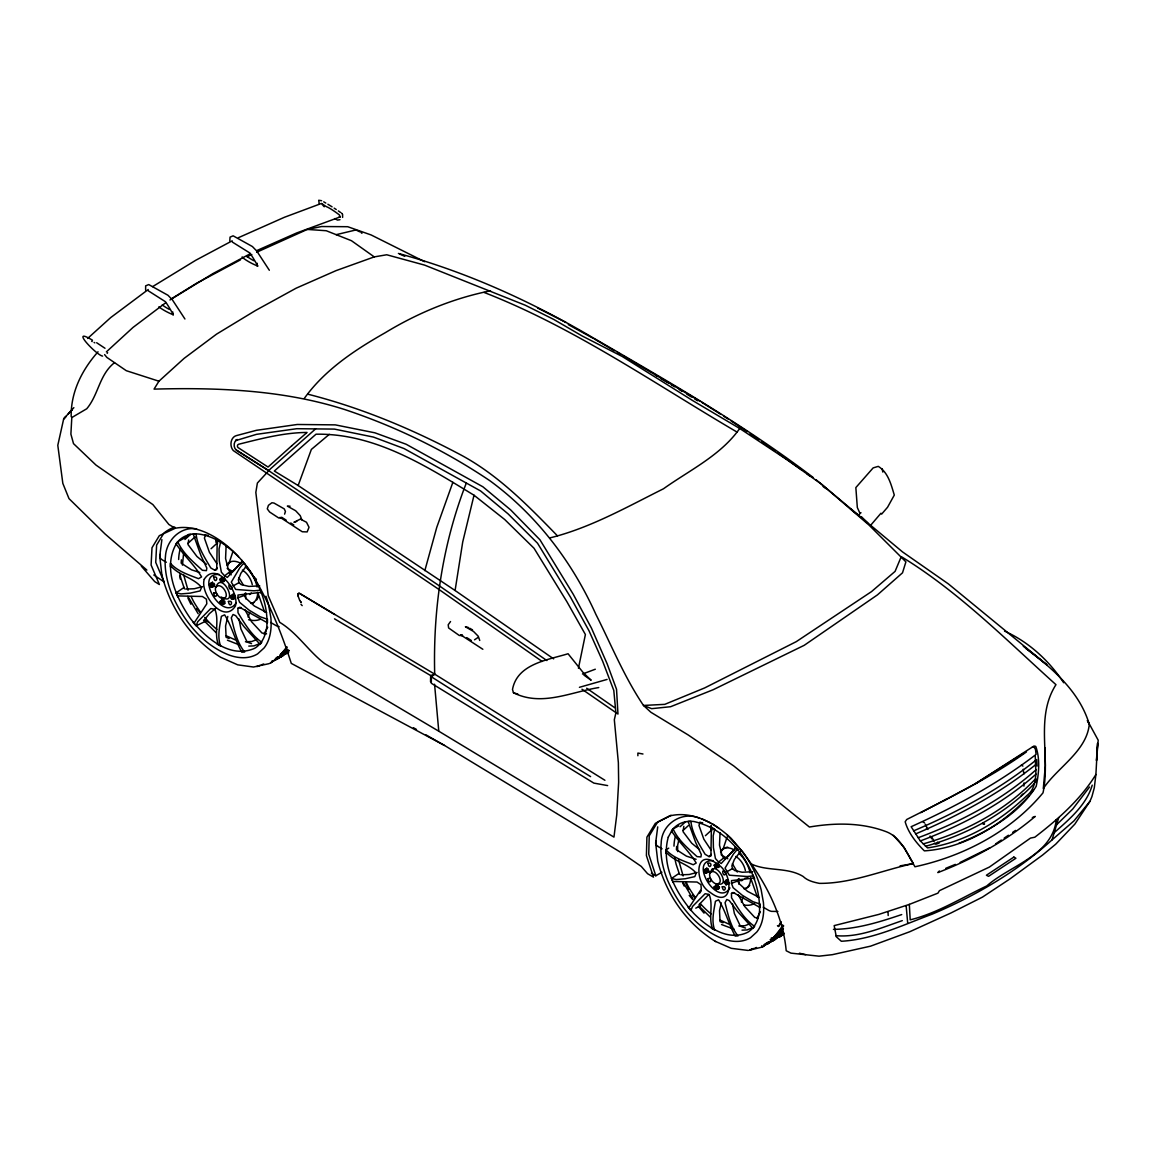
<?xml version="1.0" encoding="UTF-8"?>
<svg xmlns="http://www.w3.org/2000/svg" width="1156" height="1156" viewBox="0 0 1156 1156"><rect width="100%" height="100%" fill="white"/><g stroke="black" fill="none" stroke-linecap="round" stroke-linejoin="round"><path stroke-width="1.5" d="M434.569 684.236L438.774 731.199L613.966 837.117L616.769 814.778L618.648 782.207L618.373 762.758L614.327 719.74L615.902 712.876L613.793 690.421L602.637 661.203L588.996 630.757L570.616 597.392L537.54 543.233L508.091 513.885L480.578 490.939L404.109 448.586L373.475 437.084L334.416 429.093L296.774 428.703L256.502 434.338L235.737 440.595L237.211 439.453M607.637 785.589L593.837 783.103L431.289 683.239L431.39 676.809L434.699 674.237C433.038 611.192 441.924 548.406 463.975 489.132L466.33 483.049M430.538 681.838L430.653 675.552L334.518 618.836M184.151 587.407L176.088 592.84L177.749 596.886L178.458 595.932L202.401 596.496L206.418 599.184L206.823 603.779L194.483 622.405L193.211 622.419L196.087 625.858L197.763 621.668L210.782 608.533L214.857 609.27C219.308 619.818 214.38 632.144 217.877 643.184L217.227 644.181L220.623 646.06C217.039 636.624 219.813 625.931 221.388 616.307L224.625 614.848C231.764 626.205 235.232 640.41 241.763 652.157L244.639 652.042C236.864 642.418 234.278 629.587 231.287 617.839L233.064 614.501L235.694 615.657L244.162 626.841L260.114 644.369L261.762 642.23C251.271 635.034 244.537 623.402 237.992 612.723L237.919 608.244L239.595 607.261L267.455 622.809L267.455 619.24L260.129 616.784L249.075 610.137L239.595 602.319L237.919 597.825L237.992 595.022L260.042 592.464L261.762 593.245L260.114 589.199L259.146 590.311L253.988 590.803L235.694 589.444L231.287 582.162L239.942 567.596L243.107 563.825L244.639 563.68M678.948 873.459L671.491 878.488L673.11 882.404L673.789 881.479L697.025 882.042L700.926 884.643L701.302 889.094L689.352 907.171L688.109 907.171L690.898 910.509L692.531 906.448L705.146 893.718L709.105 894.426C713.425 904.657 708.642 916.607 712.038 927.314L711.417 928.282L714.697 930.103C711.215 920.956 713.902 910.581 715.434 901.247L718.584 899.83C725.506 910.856 728.872 924.627 735.216 936.028L738.005 935.912C730.447 926.577 727.948 914.121 725.043 902.735L726.763 899.498L729.32 900.611L737.528 911.477L753.004 928.456L754.608 926.404C744.435 919.41 737.904 908.139 731.546 897.779L731.473 893.429L733.106 892.475L760.128 907.561L760.128 904.093L753.018 901.709L742.297 895.264L733.106 887.692L731.473 883.314L731.546 880.597L752.946 878.127L754.608 878.878L753.004 874.962L752.065 876.031L747.065 876.508L729.32 875.193L725.043 868.127L733.439 853.995L736.517 850.339L738.005 850.195L735.216 846.857L735.028 848.547L721.2 863.518L718.584 862.029L715.434 858.518L713.411 847.579L713.165 835.904L714.697 829.083L711.417 827.263L710.911 855.975L709.105 856.625L705.146 854.313C699.091 844.126 692.126 833.346 690.898 821.338L688.109 821.454L695.695 842.536L701.302 854.486L700.926 856.957L697.025 856.61C688.138 848.432 678.052 840.195 673.11 828.91L678.731 825.861M92.466 340.196C68.536 325.703 96.497 355.268 102.595 356.091M321.628 200.711L318.695 200.263L319.244 203.745M226.128 545.632L225.579 558.478L228.166 568.998L229.885 571.7L232.067 572.35L242.182 561.715M720.043 832.696L719.509 845.152L722.009 855.368L723.685 857.983L725.795 858.605L735.606 848.302M161.826 574.532L159.73 556.267L161.883 539.635M715.737 941.548L714.683 940.955C686.202 923.138 665.885 893.617 657.75 861.177L655.64 843.013L657.721 826.872M114.531 362.652C99.243 374.66 98.65 394.601 86.743 408.762L71.802 417.562L70.892 434.136L73.507 443.629L96.006 465.088L152.867 504.565L168.906 524.506L175.221 528.278A95.919 59.187 63.3 0 1 251.329 572.755C268.553 601.062 281.255 631.87 291.283 663.385L444.482 745.432L621.928 853.085L641.248 866.393L647.591 873.719L653.487 877.115L646.406 855.585L646.912 837.161L655.336 823.347L670.148 815.847A94.272 60.531 62.7 0 1 731.127 838.331C758.683 869.789 782.352 908.529 786.196 950.752L790.964 953.136L819.026 956.171L832.392 954.668L870.584 946.157L909.758 931.736L951.012 912.951L982.513 897.085L1009.954 878.921L1042.568 855.064L1055.731 844.169L1074.863 824.098L1089.935 801.339L1091.929 796.585L1094.298 787.8L1095.902 774.491L1097.608 743.178L1096.452 760.388M1023.913 786.123L1024.1 782.887M1035.935 774.202L1035.198 755.085C997.122 784.158 954.697 807.018 911.13 826.713L920.349 840.932L927.502 847.912C965 842.406 999.709 821.772 1026.831 795.617C1033.898 790.386 1035.039 782.207 1035.935 774.202C1002.469 804.07 962.182 825.297 920.349 840.932M181.405 559.822L181.145 563.16L191.463 569.792L199.786 572.523M676.665 846.452L676.419 849.703L686.404 856.119L696.1 859.313M1096.524 760.489L1098.2 740.216L1087.579 720.752M241.763 560.226L241.575 561.975L227.327 577.408L224.625 575.876L221.388 572.263L219.293 560.978L219.048 548.941L220.623 541.918L217.227 540.025L216.721 569.633L214.857 570.298L210.782 567.928C204.525 557.423 197.344 546.297 196.087 533.928L193.211 534.043L201.028 555.776L206.823 568.102L206.418 570.645L202.401 570.298C193.24 561.845 182.85 553.363 177.749 541.731L176.088 543.855C183.616 555.285 194.598 565.183 201.563 576.902L198.514 578.679C188.703 574.807 177.547 571.411 170.394 563.275L170.394 566.845L171.68 566.902C180.192 575.76 193.717 578.101 201.563 587.335L200.104 590.918L190.162 593.144L180.957 593.924L176.088 592.84M455.088 590.499L462.718 542.005L474.018 495.23C425.726 465.738 374.66 433.182 316.007 434.208L274.333 471.041L298.147 485.52L455.088 590.499L553.652 658.862M216.056 587.002C222.01 569.778 240.13 607.912 221.099 596.944M231.648 596.886C230.853 590.311 238.584 600.831 232.746 598.418M245.722 598.822L245.708 592.869M705.435 871.306C703.282 864.211 712.313 874.196 706.229 872.245M710.261 872.823C714.798 857.868 732.76 888.4 716.879 883.69M716.012 864.081L717.312 863.012M716.041 885.771L716.272 884.961M725.39 882.404C724.624 876.031 732.124 886.233 726.459 883.892M739.045 884.297L739.031 878.517M188.659 539.996L187.994 544.548L196.954 556.498L206.433 564.287M683.832 826.338L683.037 831.641L691.736 843.23L699.626 849.703M578.434 668.24L585.398 634.528L566.902 601.712L534.014 548.233L504.695 519.506L474.018 495.23M1035.617 782.366L1036.253 779.144M183.602 553.464L182.446 565.111M679.15 838.649L677.662 845.238L677.662 851.582M227.79 616.423L225.579 625.988L226.128 637.288L229.163 638.531M721.301 902.908L719.509 910.639L720.043 921.607L722.991 922.806M424.83 570.645L436.751 527.396L452.863 482.341M1092.232 785.126C1086.322 805.298 1068.867 819.705 1053.651 833.158M159.774 555.617L160.222 554.374M655.669 842.377L656.117 841.178M172.663 314.403L172.822 311.99M257.08 265.663L257.224 263.279M266.588 612.42L254.392 606.047L245.867 598.23L244.263 595.441L244.841 593.447M759.275 897.475L747.455 891.305L739.19 883.704L737.629 881.002L738.193 879.08M1056.338 819.532C1052.365 855.382 1010.113 865.324 986.762 885.944C961.705 897.793 937.126 913.24 910.191 919.844L909.338 904.397L937.95 893.14L939.452 890.655L989.377 867.072L1030.502 838.086L1034.808 837.219C1057.913 819.402 1080.571 799.562 1095.902 774.491M909.338 904.397L878.849 914.396L834.17 925.609L836.294 936.75L841.337 941.259C873.011 939.496 902.807 925.046 932.256 914.121C975.65 895.77 1017.034 871.581 1052.018 839.906L1058.737 817.595M284.607 514.131L285.431 511.472L284.246 508.886L274.001 503.062L271.891 502.759L268.438 505.317L267.267 508.857L269.608 512.007L278.668 517.946L282.078 518.163M229.307 562.365L232.977 551.426M248.106 617.131L249.667 612.449M723.121 848.923L727.124 836.987M741.357 902.041L743.062 896.94M205.537 534.78L204.41 538.104L209.409 552.293L216.923 563.68M700.074 822.162L698.975 825.398L703.831 839.155L711.113 850.195M298.147 485.52L311.354 449.438L329.316 434.338M107.638 352.667L107.176 353.346M236.33 602.536C223.773 623.792 192.691 573.101 219.235 574.416M729.927 887.895C717.76 908.515 687.603 859.342 713.353 860.613M232.37 242.081L249.913 253.019A78.709 45.445 60 0 1 257.701 265.996L257.34 265.952M263.973 633.965L267.744 627.231M756.747 918.384L760.402 911.838M893.227 835.282L904.021 847.247L914.931 866.769C963.454 856.307 1011.067 831.453 1043.015 792.828C1050.732 756.992 1034.923 717.558 1055.963 684.67C1006.37 640.048 958.425 591.467 901.261 556.628L895.076 571.396L871.508 591.612L796.267 641.652L704.683 687.921L664.787 704.351L643.487 705.449L651.652 708.671L670.625 706.706L713.093 689.756L804.229 645.308L877.447 594.878L902.518 572.812L905.899 561.874L869.023 525.099L821.497 484.162L786.947 459.712L739.71 428.486L692.993 400.771L622.13 356.424L582.292 336.049L553.767 319.446L525.258 305.227L424.613 265.114L386.74 254.768L374.255 256.892L336.121 270.605L296.124 288.191L255.707 310.386L216.591 334.113L184.165 358.331L158.936 381.205L154.037 389.124C217.92 387.405 283.336 389.919 344.632 409.513C396.031 426.607 445.103 450.537 490.014 480.824C536.644 514.984 572.22 561.917 595.904 614.414C611.365 645.019 624.197 676.896 643.487 705.449L650.871 712.255L688.21 734.97L733.742 765.937L809.402 827.031C835.138 822.667 862.13 822.407 886.739 831.901C900.047 837.204 906.405 852.203 913.385 863.561C882.259 870.208 851.813 883.603 819.387 883.372C813.549 882.187 807.509 880.713 803.102 876.436C787.279 866.87 767.757 871.595 751.617 864.124M699.496 893.429L701.331 890.684M256.748 250.606L296.572 233.006L340.182 216.909L339.358 214.915A85.992 49.65 60 0 0 330.963 209.077L329.489 208.196A25.692 14.826 60 0 0 327.293 207.04L326.469 206.678A3.916 2.254 60 0 1 326.137 206.505A27.831 16.068 60 0 1 324.041 205.132L323.955 205.074A21.458 12.398 60 0 1 322.091 203.702L322.408 204.93M1089.544 787.005L1072.725 809.041L1056.44 824.907M474.538 639.788L478.165 637.39M550.415 537.771C590.514 527.757 626.74 507.108 663.457 488.786C689.67 470.102 720.766 455.421 739.71 428.486M1028.84 796.123C1002.064 825.225 964.176 848.215 924.367 850.874C916.202 842.825 908.298 832.826 905.162 821.772L906.723 819.488C947.617 798.839 989.088 778.566 1026.485 751.906M1030.733 793.58L1033.58 789.779M98.029 351.785C82.105 369.732 70.762 391.956 71.181 416.478L71.802 417.562M246.112 566.469L240.91 573.231L238.324 579.879L239.032 582.61L241.199 584.618L248.901 586.41L259.739 585.89M740.432 851.596L734.378 859.457L731.864 865.902L732.543 868.561L734.652 870.511L742.123 872.245L752.643 871.754M1089.935 801.339L1073.967 820.89L1052.018 839.906M214.048 585.861L211.505 587.335L210.146 586.554L209.467 584.907L212.69 582.552M211.505 587.335L214.727 584.994L214.048 583.346L211.505 584.82L210.146 584.026M230.333 596.915L233.555 594.574L230.333 596.915L231.012 598.562L232.37 599.357L234.914 597.883M232.37 599.357L235.593 597.002M673.11 828.91L671.491 830.962C678.803 842.045 689.453 851.669 696.215 863.026L693.253 864.746C683.745 860.989 672.922 857.709 665.986 849.805L668.717 848.157M703.874 870.786L707.01 868.503L708.325 869.269L708.325 871.725L705.854 873.156L704.539 872.39L703.874 870.786L707.01 868.503M705.854 873.156L708.989 870.873M724.118 882.433L727.24 880.164L724.118 882.433L726.098 884.802L728.569 883.372M726.098 884.802L729.219 882.519M204.41 619.891L209.409 613.634L215.666 608.359M698.975 904.715L708.686 894.571M870.829 525.084L880.973 513.221M304.404 398.256C324.981 369.674 354.921 349.921 385.15 332.769C417.634 313.016 453.166 298.262 490.505 290.821M881.623 514.131L887.562 507.253L894.296 495.086C891.189 484.769 888.14 472.284 878.271 466.374L873.156 467.891L855.845 487.586L857.333 507.556L859.587 512.498M68.204 413.935L73.868 407.649M939.38 870.945L937.848 872.607C972.976 859.009 1006.414 840.874 1035.198 816.411L1032.322 817.552M1034.476 783.378C1005.185 814.229 966.17 834.907 925.45 846.322M69.476 412.721L71.802 410.221M1035.053 779.332C1004.969 810.905 964.957 832.089 923.225 843.894M72.25 409.34L63.667 418.949L57.8 445.306L62.829 483.381L68.999 498.626L105.023 533.956L146.87 570.067M214.857 570.298L217.097 568.001M709.105 856.625L711.287 854.385M438.774 731.199L324.619 663.573C308.406 651.131 297.424 633.083 279.766 622.361L268.206 595.658L255.837 492.398L257.383 483.049L270.562 468.744L315.602 428.89M87.581 338.491L110.716 317.568L148.243 289.52M106.381 351.872L133.056 327.408L165.496 302.915M342.61 217.415L342.581 214.322M858.619 514.955L860.974 512.7M211.057 548.739L216.23 543.941M705.42 835.701L710.434 831.063M184.931 539.491L190.754 534.202M680.089 826.742L685.725 821.613M1021.239 795.689L1023.508 793.637M188.067 543.219L193.442 538.364A63.248 36.515 60 0 1 196.029 537.049M683.124 830.355L688.326 825.644M185.177 537.713L189.179 534.115M1036.224 769.593C1002.021 800.111 960.954 821.743 918.211 837.724M450.537 621.538L448.196 624.789L448.615 627.954L459.25 635.453L462.66 635.684M222.53 599.285L222.241 601.467M288.87 650.597L281.327 656.796A49.766 6.705 -24.5 0 1 277.845 658.14M282.642 656.03L288.942 650.857M709.192 871.927L706.793 871.234M771.876 941.186A48.277 6.503 -24.5 0 0 773.581 940.522L783.349 932.502A46.818 3.641 -33.2 0 0 768.104 943.686A48.277 6.503 -24.5 0 0 764.073 944.9M774.867 939.785L783.407 932.762M779.028 937.372L783.913 933.369M784.346 933.412L780.69 936.418L777.497 937.198M1035.718 760.345C998.914 789.938 956.865 812.437 913.529 830.889M1035.964 764.419C999.694 793.623 958.281 815.746 915.552 833.953M224.625 575.876L229.885 571.7M718.584 862.029L723.685 857.983M148.04 290.647L165.496 301.759A78.709 45.445 60 0 1 173.284 314.735L172.923 314.678M339.994 219.698L337.48 220.088L334.676 218.571M995.634 843.88L1001.327 840.036M1004.159 838.114L1008.437 835.239M1012.699 832.349L1015.546 830.427M152.606 286.63L195.783 260.245L232.197 240.838M169.932 299.982L213.195 273.437L250.332 253.713M1023.392 753.409L975.967 783.392L942.978 801.108M236.359 439.974L236.431 439.93A5.939 4.667 -88.8 0 0 236.315 450.089L268.698 470.651L439.164 585.731L546.846 660.553M974.436 784.274L1033.955 746.039L1035.747 746.371C1040.27 758.928 1038.912 773.364 1036.181 786.326C1018.942 813.997 988.366 831.337 958.815 843.345M171.131 298.985L196.448 283.336L240.491 259.84M209.467 584.907L212.01 583.433M224.972 580.442L221.258 581.974L220.074 580.558L220.074 579.098L222.617 577.624M220.074 579.098L223.802 577.581L224.972 578.983L222.429 580.457L222.429 581.916M220.088 601.467L223.816 599.935L220.088 601.467L220.088 602.926L221.273 604.328L224.987 602.811M231.012 596.048L232.37 596.828L234.914 595.354M222.443 604.285L222.443 602.825L224.987 601.351M714.162 865.165L717.775 863.677L718.916 866.465L716.445 867.896L715.304 867.939L714.162 865.165L717.775 863.677M704.539 869.933L705.854 870.699L708.325 869.269M716.445 867.896L716.445 866.48L718.916 865.049M715.304 867.939L718.916 866.465M714.177 886.854L717.789 885.366L718.931 886.739L718.931 888.155L716.474 889.585L714.177 888.27L714.177 886.854L717.789 885.366M724.783 881.595L726.098 882.346L728.569 880.915M716.474 889.585L716.474 888.169L718.931 886.739M651.392 873.228L655.813 875.771L661.897 872.26M776.861 934.64L779.78 932.921L780.603 934.077A53.248 4.147 -33.2 0 1 762.613 946.851L761.79 945.695M233.064 585.962L239.032 582.61M726.763 871.812L732.543 868.561M179.194 540.936L186.434 537.005M920.797 812.639L946.822 798.984M671 815.255L657.663 822.003L649.239 835.817L648.733 854.241L655.813 875.771M960.145 862.419L989.941 847.724M197.546 625.15L206.332 620.902M695.768 908.154L700.637 905.813M246.965 256.805L251.82 254.522M256.675 252.239L307.323 229.423L321.628 226.533L347.71 226.706L371.134 234.957L424.642 261.704M175.221 528.278L159.326 535.676L152 547.742L151.104 565.038L159.383 584.517L154.702 581.598L141.321 566.122M238.425 237.688L284.405 217.285L321.512 203.427M945.767 868.315L955.347 864.385M902.287 920.638C881.002 927.892 858.503 937.805 835.716 935.652M257.253 639.369L251.835 641.508L245.448 641.768M749.897 923.745L744.97 925.696L738.771 925.942M261.299 642.982L253.944 645.886L248.771 646.103M752.729 927.69L747.022 929.93L742.008 930.147M237.919 597.825L244.263 595.441M582.465 674.035L595.311 669.223M731.473 883.314L737.629 881.002M901.723 914.569C879.716 921.997 856.856 929.178 833.447 929.352M579.431 687.314L607.088 679.425M430.653 675.552L434.8 674.208L604.92 780.286M296.731 521.428L293.956 522.281L300.372 519.102L306.499 522.266L309.028 527.295L307.149 531.919L302.265 531.76L280.07 517.324M202.502 586.641L194.338 588.736L185.755 589.083M697.126 872.462L689.207 874.5L680.87 874.832M336.194 234.668L355.947 229.957L359.762 231.836M212.458 582.003L211.794 584.271M285.373 653.371L288.653 652.562M283.654 654.368L286.934 653.559M278.047 657.605L281.327 656.796A45.879 6.17 -24.5 0 1 278.22 657.909M269.189 663.631L253.511 667.026L237.717 664.845L220.608 657.244C191.246 638.878 170.293 608.446 161.912 574.994M706.778 867.968L705.969 869.63M718.671 888.921L719.494 887.273M749.088 950.29L761.804 947.154M237.919 608.244L241.098 607.464M731.473 893.429L734.551 892.678M913.153 863.604L900.076 865.873M777.887 911.477L771.5 911.362A9.927 5.737 0 0 1 768.668 910.364L763.206 907.2M744.666 878.372L748.048 877.91M340.182 216.909L339.994 216.938A3.815 2.196 60 0 1 339.257 216.707M598.765 687.56C570.63 692.039 541.629 706.865 513.452 692.747L512.498 689.482C517.18 663.833 547.641 660.033 568.058 653.747L583.462 672.937L591.15 680.248L583.91 675.075M462.169 634.745L460.652 634.846L482.847 649.282M748.279 950.463L731.271 948.325L715.174 941.302M196.607 528.856C179.917 526.298 166.132 540.762 165.424 556.816A65.198 37.642 60 0 0 172.258 595.138C183.501 620.743 202.546 644.672 229.191 655.091A75.906 43.827 60 0 0 257.571 653.906L264.016 648.039A65.198 37.642 60 0 0 270.851 617.607L268.553 604.689A70.198 40.532 60 0 0 265.952 596.236M290.084 506.198L287.353 506.126L295.633 510.735L300.242 515.648L301.832 519.781M307.323 229.423L326.252 230.738L351.453 240.708L374.255 256.892M214.279 586.41L212.458 585.37M235.145 598.432L234.234 598.172M224.726 603.605L223.339 602.999M728.786 883.907L727.904 883.646M642.967 754.001L637.881 753.076L637.881 755.749M1032.424 746.92L1034.215 747.253L1035.501 749.42L1036.079 754.478M266.559 633.893L261.979 633.011L251.517 621.682L244.841 609.645M758.264 918.124L754.81 917.459L744.666 906.463L738.193 894.787M468.166 627.376L465.391 626.783L473.541 631.465L478.295 636.291L479.74 640.467M699.871 818.303C681.968 810.573 661.376 824.04 661.16 843.533A63.248 36.515 60 0 0 667.792 880.713C678.688 905.538 697.169 928.774 723.02 938.874A73.637 42.512 60 0 0 750.533 937.718L756.79 932.025A63.248 36.515 60 0 0 763.422 902.504L761.197 889.976A68.088 39.318 60 0 0 742.542 851.582L726.849 834.56M799.461 953.223L805.616 954.654M239.061 644.788L227.443 640.207M734.103 929.222L721.532 924.54M398.401 253.453C466.432 271.877 531.124 301.384 591.814 337.061C667.474 380.989 743.698 424.483 813.405 477.659M307.828 394.182C359.877 407.403 409.542 427.966 457.01 452.921C496.329 473.006 527.049 504.594 557.452 535.849M513.452 692.747L517.888 694.12M158.936 381.205L126.307 370.7L106.858 357.406L104.604 354.617M251.531 643.661L247.153 642.086L240.91 628.936L238.974 618.995M745.533 928.08L740.432 926.259L734.378 913.5L732.499 903.862M484.061 292.425C574.142 327.495 654.094 383.416 737.123 432.127M227.183 568.333L232.746 571.526M229.437 573.347L231.186 574.864M222.776 577.682L221.027 578.116L221.49 580.269M234.234 594.271L232.948 594.112L232.486 595.716M212.357 586.742C217.978 587.046 208.557 578.722 211.071 585.442M721.069 854.718L727.803 858.778M716.792 863.778L715.55 863.619L715.087 865.179M727.904 879.875L726.387 879.947L726.199 881.277M399.99 254.176L404.773 256.329M226.027 635.67L235.159 639.832M719.942 920.017L728.8 924.077M701.576 818.694L710.767 822.971M298.147 595.99A2.644 1.633 62.1 0 1 299.65 593.418L434.8 674.208M1004.578 631.133C1028.768 641.898 1049.2 660.798 1063.679 682.734M537.641 308.045L566.035 322.495M568.304 324.605L592.609 338.029M323.709 201.852L325.804 203.051M413.4 727.716L416.507 729.479M425.827 734.797L444.482 745.432M469.625 628.214L472.529 629.89M707.01 870.959L708.325 871.725M166.348 562.25L162.23 559.865A10.231 5.91 0 0 1 160.438 558.175L159.73 556.267M270.634 622.448L276.255 625.699A10.231 5.91 0 0 0 279.188 626.74M658.053 846.495L662.056 848.807M661.116 378.72L668.414 382.983M594.141 338.867L614.313 350.687M617.42 352.493L620.526 354.314M623.633 356.135L700.059 401.291M1021.34 765.142L1022.887 766.067M922.994 821.916L924.54 822.855M926.361 828.505L927.907 829.43L925.205 824.17M937.487 842.218L939.033 843.158L935.955 844.183L934.409 843.259M327.899 204.265L332.075 206.823M334.633 614.501L299.895 593.62A2.644 1.633 62.1 0 0 298.147 593.765A2.644 1.633 62.1 0 0 298.046 596.019L299.765 600.484A10.679 6.589 62.1 0 0 300.083 600.918A10.679 6.589 62.1 0 1 299.679 600.513M671.506 384.861L674.584 386.725M679.208 389.543L682.286 391.407M686.91 394.225L691.534 397.028M694.611 398.892L697.704 400.771M590.6 776.615L535.604 742.99L431.39 676.809M236.315 450.089L268.698 470.651M281.587 517.223L286.153 520.113M290.734 522.989L293.783 524.911M466.735 637.621L471.316 640.511M671.491 878.488L676.231 879.543L685.161 878.777L694.799 876.624L696.215 873.141C688.6 864.182 675.48 861.914 667.229 853.33L665.986 853.273L665.986 849.805M701.562 402.187L720.708 414.31M723.642 416.174L728.063 418.978M731.011 420.842L747.195 431.578M96.656 342.74L104.994 348.274M334.171 208.152L336.252 209.511M712.298 823.679L718.989 828.26M338.332 210.912L340.413 212.343M586.67 688.225L614.703 707.689M750.143 433.63L758.972 439.815M761.905 441.867L775.141 451.129M778.089 453.181L801.426 469.654M542.15 661.434L438.904 589.43L233.295 450.58A8.684 6.835 87.4 0 1 231.157 441.867A8.684 6.835 87.4 0 1 236.258 435.653L256.401 430.321L297.265 424.483L335.298 424.873L374.934 432.821L406.146 444.251L482.876 486.777L510.649 509.897L539.953 539.794L573.289 594.343L591.482 628.17L607.146 663.819L616.538 689.294L617.969 714.032L581.974 689.222M153.791 574.98L164.007 581.844L155.728 562.365L156.624 545.068L163.964 533.003A95.977 59.231 63.3 0 1 174.715 527.02M717.934 864.5C694.135 845.715 694.048 883.285 709.871 892.172C734.118 911.188 733.655 872.39 717.24 864.11M222.328 603.591C227.631 606.264 221.591 595.918 221.042 601.481M777.453 925.681L778.523 926.447A51.428 25.23 -53.5 0 0 780.676 923.052M654.672 374.298L657.013 376.105M1025.95 648.487C1052.263 668.168 1079.632 691.591 1089.284 724.335C1086.611 751.342 1057.393 767.425 1043.319 788.551L1045.327 765.662L1044.966 747.672M816.136 479.798L902.533 551.918L948.382 583.91L1046.874 664.758L1023.248 646.19M806.975 473.815L809.662 475.925M823.086 486.459L825.76 488.569M341.367 213.007L342.335 213.947M850.281 508.64L857.116 514.29M323.319 205.884L324.287 206.765M710.333 917.142L699.149 906.261M216.114 632.693L203.514 620.18M238.454 556.744C227.732 545.834 214.583 536.254 199.092 534.086A67.279 38.842 60 0 0 176.926 542.699C162.042 566.989 175.828 597.305 190.335 618.431C204.713 637.072 229.654 659.498 254.739 648.27A61.832 35.691 60 0 0 266.877 625.974C268.264 601.886 257.181 578.578 241.734 560.66M252.817 575.934L256.444 579.387M361.033 232.457L361.929 233.324M861.625 516.891L867.737 523.018M716.893 866.22L719.018 867.145L719.307 865.035M715.925 888.487C721.879 892.432 714.972 880.699 715.289 887.418M223.252 578.014C225.752 579.344 224.163 583.766 221.865 580.789M771.384 937.805L772.381 938.831A52.092 15.23 -42.5 0 0 783.696 925.869M302.178 605.628L300.936 604.241M284.708 650.727L285.749 651.782A46.977 13.742 -42.5 0 1 287.252 649.296M715.304 865.107L716.445 866.48M715.318 886.797L716.474 888.169M221.244 579.055L222.429 580.457M221.273 601.409L222.443 602.825M692.589 895.091L694.756 897.677M689.222 895.409L692.646 899.498M698.34 906.318L704.047 913.139M196.708 608.62L200.06 612.622M205.638 619.298L207.878 621.971M732.384 863.749L737.297 872.043M717.674 864.543L718.31 867.491L715.55 866.278M238.859 577.653L243.28 584.936M777.034 934.496L777.858 935.666A45.561 13.323 -42.5 0 1 782.858 928.152M767.266 942.53L768.09 943.686L767.44 942.386M284.882 650.582L285.749 651.782M277.642 657.229L278.495 658.429A44.304 3.454 -33.2 0 1 288.769 650.423M692.906 898.761L682.907 881.898M198.167 613.749L187.85 596.366M712.197 868.936L713.136 870.468M269.334 270.258L256.791 251.083L252.413 246.546L233.136 235.824L230.058 237.139L229.798 240.824M184.931 318.998L172.374 299.809L167.996 295.286L148.719 284.564L145.642 285.864L145.627 290.084M931.606 836.915L934.106 841.106M930.06 835.99L931.722 838.779M1087.334 720.506L1089.284 724.335M725.477 872.896C720.448 866.061 723.396 879.167 725.65 873.459M231.735 587.075C226.562 580.037 229.582 593.534 231.908 587.653M685.725 882.852L688.86 889.282M686.1 882.071L688.326 886.666A61.34 35.417 60 0 0 694.958 896.883M682.647 882.866L684.193 886.06M191.13 596.539L193.442 601.279A63.248 36.515 60 0 0 200.277 611.813M187.922 598.071L190.928 604.241M726.098 882.346L726.763 883.95M705.854 870.699L706.518 872.303M232.37 596.828L233.05 598.476M211.505 584.82L212.184 586.468M757.382 897.099L750.649 877.982A22.802 13.164 60 0 1 745.923 888.415M264.623 612.03L257.687 592.32A23.51 13.569 60 0 1 252.817 603.071M683.124 875.945L678.601 859.992M679.526 874.442L676.173 864.413A57.005 32.917 60 0 1 674.801 857.897M188.067 590.225L183.544 574.532M184.44 588.895L180.914 578.332A58.768 33.929 60 0 1 179.787 573.289M882.144 468.845L882.823 472.067M179.642 575.645L180.249 579.055M710.478 826.28L711.374 831.28M216.273 539.014L217.184 544.173M655.64 843.013L656.319 844.863A9.927 5.737 0 0 0 658.053 846.495M1023.262 769.26L1023.826 774.058M1036.672 759.55L1037.077 766.081M711.215 825.5L711.764 830.297M217.227 539.866L217.603 543.175M215.739 539.144L216.056 542.583M906.131 905.697L907.706 923.225M888.039 912.127L888.184 915.538M301.311 602.522A10.679 6.589 62.1 0 1 300.632 601.756M301.051 602.117A10.679 6.589 62.1 0 1 300.719 601.727M227.963 564.056A23.51 13.569 60 0 1 230.608 561.614M258.409 596.207A23.51 13.569 60 0 1 256.748 599.877M254.118 602.319A23.51 13.569 60 0 1 250.664 603.389M233.483 570.92A14.493 8.367 60 0 1 235.116 569.417M242.355 570.125A14.493 8.367 60 0 1 252.268 584.618M251.242 593.014A14.493 8.367 60 0 1 249.609 594.531M260.36 619.269A41.385 23.9 60 0 1 248.641 619.732M226.663 564.807A23.51 13.569 60 0 1 241.055 563.521M245.361 566.671A23.51 13.569 60 0 1 257.109 587.017M227.602 565.891A23.51 13.569 60 0 1 228.83 563.564M178.645 559.49A58.768 33.929 60 0 1 180.437 548.262M216.88 629.355A63.248 36.515 60 0 1 204.699 617.42M204.93 535.228A63.248 36.515 60 0 1 208.196 535.358M286.948 647.591A53.696 15.707 -42.5 0 1 280.099 655.047A46.977 13.742 -42.5 0 0 286.919 646.768M258.828 665.755A56.268 7.572 -24.5 0 0 256.892 666.55A49.766 6.705 -24.5 0 1 260.375 665.22M275.2 659.541A56.268 7.572 -24.5 0 1 278.48 658.443L277.816 657.085A56.268 7.572 -24.5 0 0 276.183 657.634M262.065 664.57A49.766 6.705 -24.5 0 1 263.727 663.963M271.516 661.304A49.766 6.705 -24.5 0 1 272.946 660.856M274.333 660.452A49.766 6.705 -24.5 0 1 275.663 660.062A48.277 3.757 -33.2 0 1 288.393 650.626M288.567 650.149A54.896 4.277 -33.2 0 1 270.027 663.327A48.277 3.757 -33.2 0 0 285.734 651.782M276.718 658.414A45.879 6.17 -24.5 0 1 275.258 658.906M286.37 649.961A54.896 4.277 -33.2 0 1 283.552 652.027M281.11 654.383A44.304 3.454 -33.2 0 1 282.122 653.588M720.636 852.825A22.802 13.164 60 0 1 727.716 847.16M749.753 885.308A22.802 13.164 60 0 1 743.843 888.718M727.167 857.232A14.06 8.121 60 0 1 728.757 855.758M735.78 856.452A14.06 8.121 60 0 1 745.389 870.511M742.817 880.121A14.06 8.121 60 0 1 740.75 880.756M754.593 903.443A40.142 23.178 60 0 1 743.64 904.975M720.564 851.293A22.802 13.164 60 0 1 734.522 850.05M738.698 853.099A22.802 13.164 60 0 1 750.1 872.838M673.977 846.134A57.005 32.917 60 0 1 675.306 836.669M711.07 913.905A61.34 35.417 60 0 1 700.377 903.616M699.467 822.595A61.34 35.417 60 0 1 702.646 822.725M782.54 925.696A45.561 13.323 -42.5 0 1 772.381 938.831M781.08 921.592A44.838 22.007 -53.5 0 1 778.523 926.447M753.611 948.455A54.578 7.355 -24.5 0 0 749.883 949.986A48.277 6.503 -24.5 0 1 753.25 948.686M764.304 944.365A54.578 7.355 -24.5 0 1 765.995 943.758M767.642 943.18A54.578 7.355 -24.5 0 1 770.821 942.111A42.974 3.338 -33.2 0 1 783.349 932.502M754.897 948.065A48.277 6.503 -24.5 0 1 756.515 947.472M783.392 928.687A41.645 12.181 -42.5 0 0 780.603 934.077L779.606 933.051A41.645 12.181 -42.5 0 1 781.731 928.803M777.858 935.666A46.818 3.641 -33.2 0 1 762.613 946.851M773.581 940.522A44.506 5.997 -24.5 0 1 772.049 941.071M770.561 941.605A44.506 5.997 -24.5 0 1 769.116 942.097M767.7 942.573A44.506 5.997 -24.5 0 1 766.327 943.007M770.214 941.822A48.277 6.503 -24.5 0 1 766.948 943.036M782.699 924.843A52.092 15.23 -42.5 0 1 781.601 926.259M771.399 938.802A46.818 3.641 -33.2 0 1 770.142 939.727M779.765 932.921A53.248 4.147 -33.2 0 1 777.121 934.886M771.572 939.626A42.974 3.338 -33.2 0 1 773.378 938.181M94.084 342.451A25.692 14.826 60 0 1 94.821 342.841M92.191 341.569A27.831 16.068 60 0 1 91.671 341.251M173.284 314.735A74.027 42.743 60 0 1 162.375 309.288L161.407 308.666A18.193 10.505 60 0 1 158.907 306.788M162.288 304.837A18.193 10.505 60 0 0 164.788 306.701L165.756 307.337A74.027 42.743 60 0 0 169.412 309.447M257.701 265.996A74.027 42.743 60 0 1 246.792 260.548L245.823 259.927A18.193 10.505 60 0 1 242.124 256.935M246.705 256.097A18.193 10.505 60 0 0 249.205 257.976L250.173 258.597A74.027 42.743 60 0 0 253.829 260.721M204.251 579.272C199.685 593.404 223.31 625.107 235.362 606.105C239.928 591.973 216.302 560.27 204.251 579.272M213.643 577.147C215.103 585.586 219.813 575.471 213.643 577.147M213.658 592.956C215.117 601.395 219.828 591.294 213.658 592.956M215.565 587.566C213.961 592.696 221.909 602.637 226.085 596.64C227.689 591.511 219.741 581.569 215.565 587.566M228.411 601.452C229.871 609.891 234.581 599.776 228.411 601.452M707.934 863.257C709.351 871.451 713.917 861.639 707.934 863.257M707.949 878.589C709.365 886.782 713.931 876.985 707.949 878.589M709.784 873.372C708.238 878.343 715.94 887.981 720 882.173C721.546 877.187 713.844 867.549 709.784 873.372M722.254 886.825C723.67 895.019 728.251 885.221 722.254 886.825M668.269 837.161C660.683 864.832 675.798 893.227 693.817 913.457C707.241 927.054 728.237 941.851 747.788 932.242A59.968 34.622 60 0 0 759.564 910.625C760.33 871.754 732.774 830.08 693.817 821.497A65.271 37.686 60 0 0 672.301 829.849L668.269 837.161M65.935 416.435L63.667 418.949L65.993 416.463M291.688 445.811L268.033 467.053L238.179 447.661A1.806 1.416 -88.2 0 1 238.57 444.28C260.967 438.688 283.885 432.575 307.048 432.46L291.688 445.811M983.12 823.188C981.285 824.43 987.224 824.82 983.12 823.188M1013.87 857.073L986.4 875.237L988.553 876.335L1015.907 858.243L1013.87 857.073"/></g></svg>
